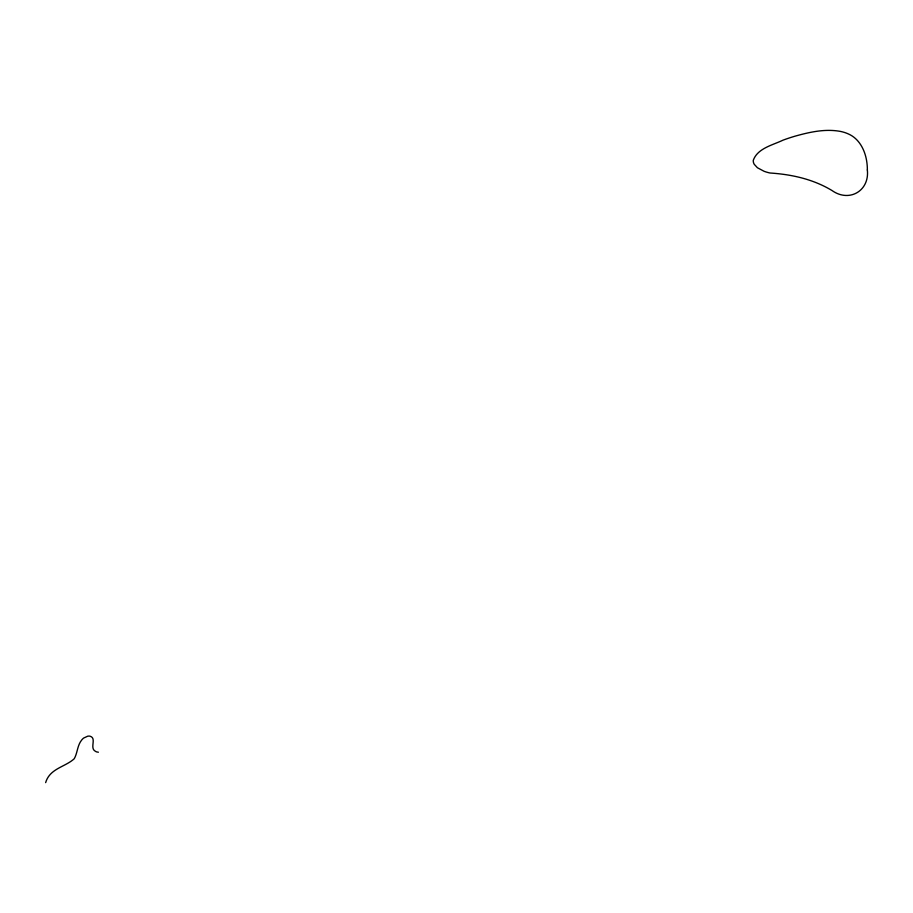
<?xml version="1.0" encoding="UTF-8"?>
<svg xmlns="http://www.w3.org/2000/svg" width="913" height="913" viewBox="0 0 913 913"><rect width="100%" height="100%" fill="white"/><g stroke="black" fill="none" stroke-linecap="round" stroke-linejoin="round"><path stroke-width="1.37" d="M45.65 782.624C49.793 768.381 65.245 767.057 74.261 758.714C77.559 752.86 77.274 745.465 81.634 740.112A8.594 4.964 -60 0 1 83.654 738.058L87.682 736.209A15.099 8.719 -60 0 1 89.942 736.175C97.155 738.103 89.234 748.032 95.34 751.251A23.316 13.455 -60 0 0 96.652 751.913L98.399 752.209M867.35 169.978C869.644 190.908 849.216 202.766 832.028 190.532C813.129 179.153 791.799 174.429 770.047 173.002A29.068 16.788 0 0 1 764.067 171.279L757.436 167.752L754.252 164.317A18.716 10.808 0 0 1 753.282 160.334C757.516 148.294 772.626 145.144 783 140.168A142.017 81.999 0 0 1 795.006 136.185C809.797 132.043 825.5 128.516 840.85 131.495A27.63 15.955 0 0 1 848.417 133.971C859.555 138.822 865.353 150.873 866.859 162.366A154.776 89.36 0 0 1 867.35 169.978"/></g></svg>
